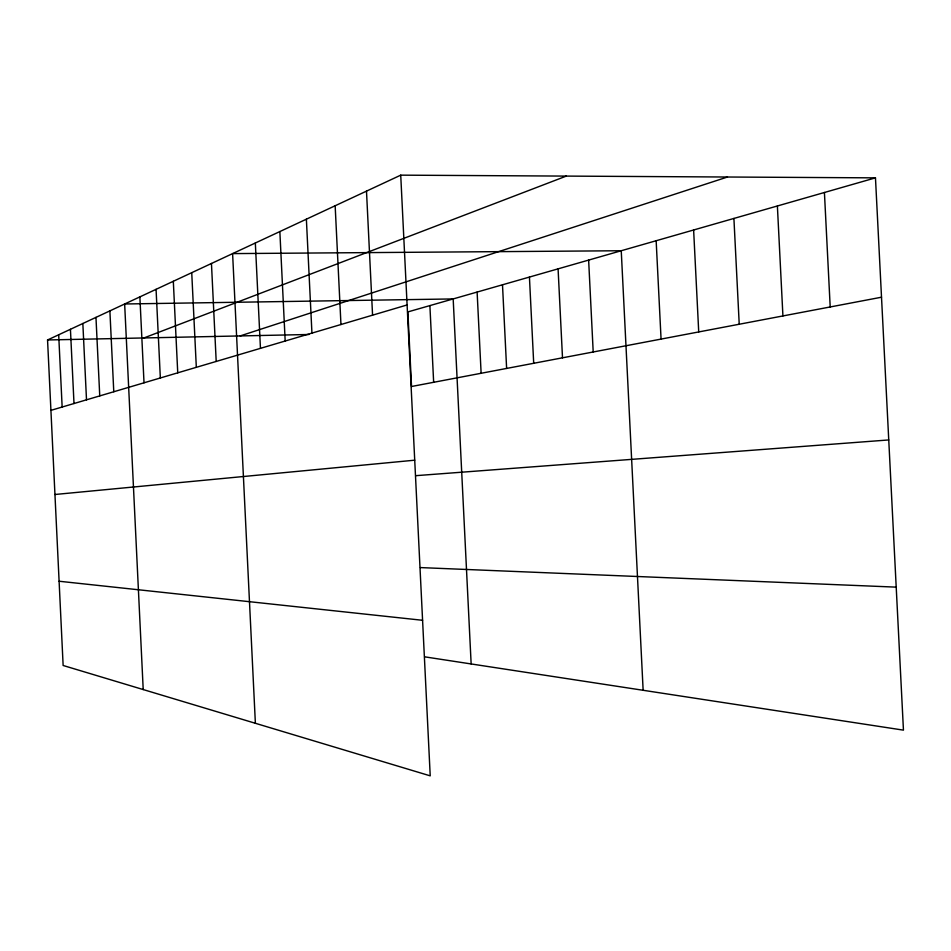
<?xml version="1.0" encoding="UTF-8"?>
<svg xmlns="http://www.w3.org/2000/svg" width="951" height="951" viewBox="0 0 951 951"><rect width="100%" height="100%" fill="white"/><g stroke="black" fill="none" stroke-linecap="round" stroke-linejoin="round"><path stroke-width="1.43" d="M400.728 175.15L430.221 775.85L63.135 665.486L47.55 339.971L400.728 175.15L875.467 177.861L903.45 730.142L424.812 656.856M143.934 337.95L566.32 176.09M240.163 335.929L727.479 177.017M50.914 410.356L407.099 304.95M875.467 177.861L407.872 311.916L411.533 386.498L881.518 297.211M54.944 494.496L414.719 460.189M415.92 475.666L888.745 439.944M47.55 339.971L308.992 334.49M420.425 567.581L896.199 587.136M59.105 581.239L422.577 620.29M824.422 192.494L830.199 306.959M777.383 205.987L782.923 315.946M733.91 218.445L739.224 324.243M693.624 229.999L698.723 331.947M656.154 240.734L661.064 339.091M643.138 690.283L621.241 250.743L232.603 253.608L255.379 723.283M588.633 260.099L593.198 351.989M558.082 268.848L562.505 357.826M529.434 277.074L533.701 363.294M502.497 284.789L506.621 368.441M477.117 292.064L481.123 373.279M471.149 663.953L453.175 298.935L124.652 303.987L143.209 689.558M429.888 305.604L433.656 382.302M366.492 191.127L372.566 315.173M335.156 205.749L340.957 324.517M306.377 219.182L311.94 333.112M279.856 231.557L285.181 341.029M255.332 243.004L260.455 348.351M211.455 263.475L216.198 361.451M191.733 272.675L196.322 367.324M173.32 281.282L177.742 372.828M156.071 289.33L160.339 377.975M139.868 296.89L144.017 382.813M109.888 310.882L113.775 391.753M95.968 317.372L99.748 395.913M82.844 323.495L86.505 399.824M70.433 329.296L74 403.533M58.689 334.776L62.148 407.04"/></g></svg>
